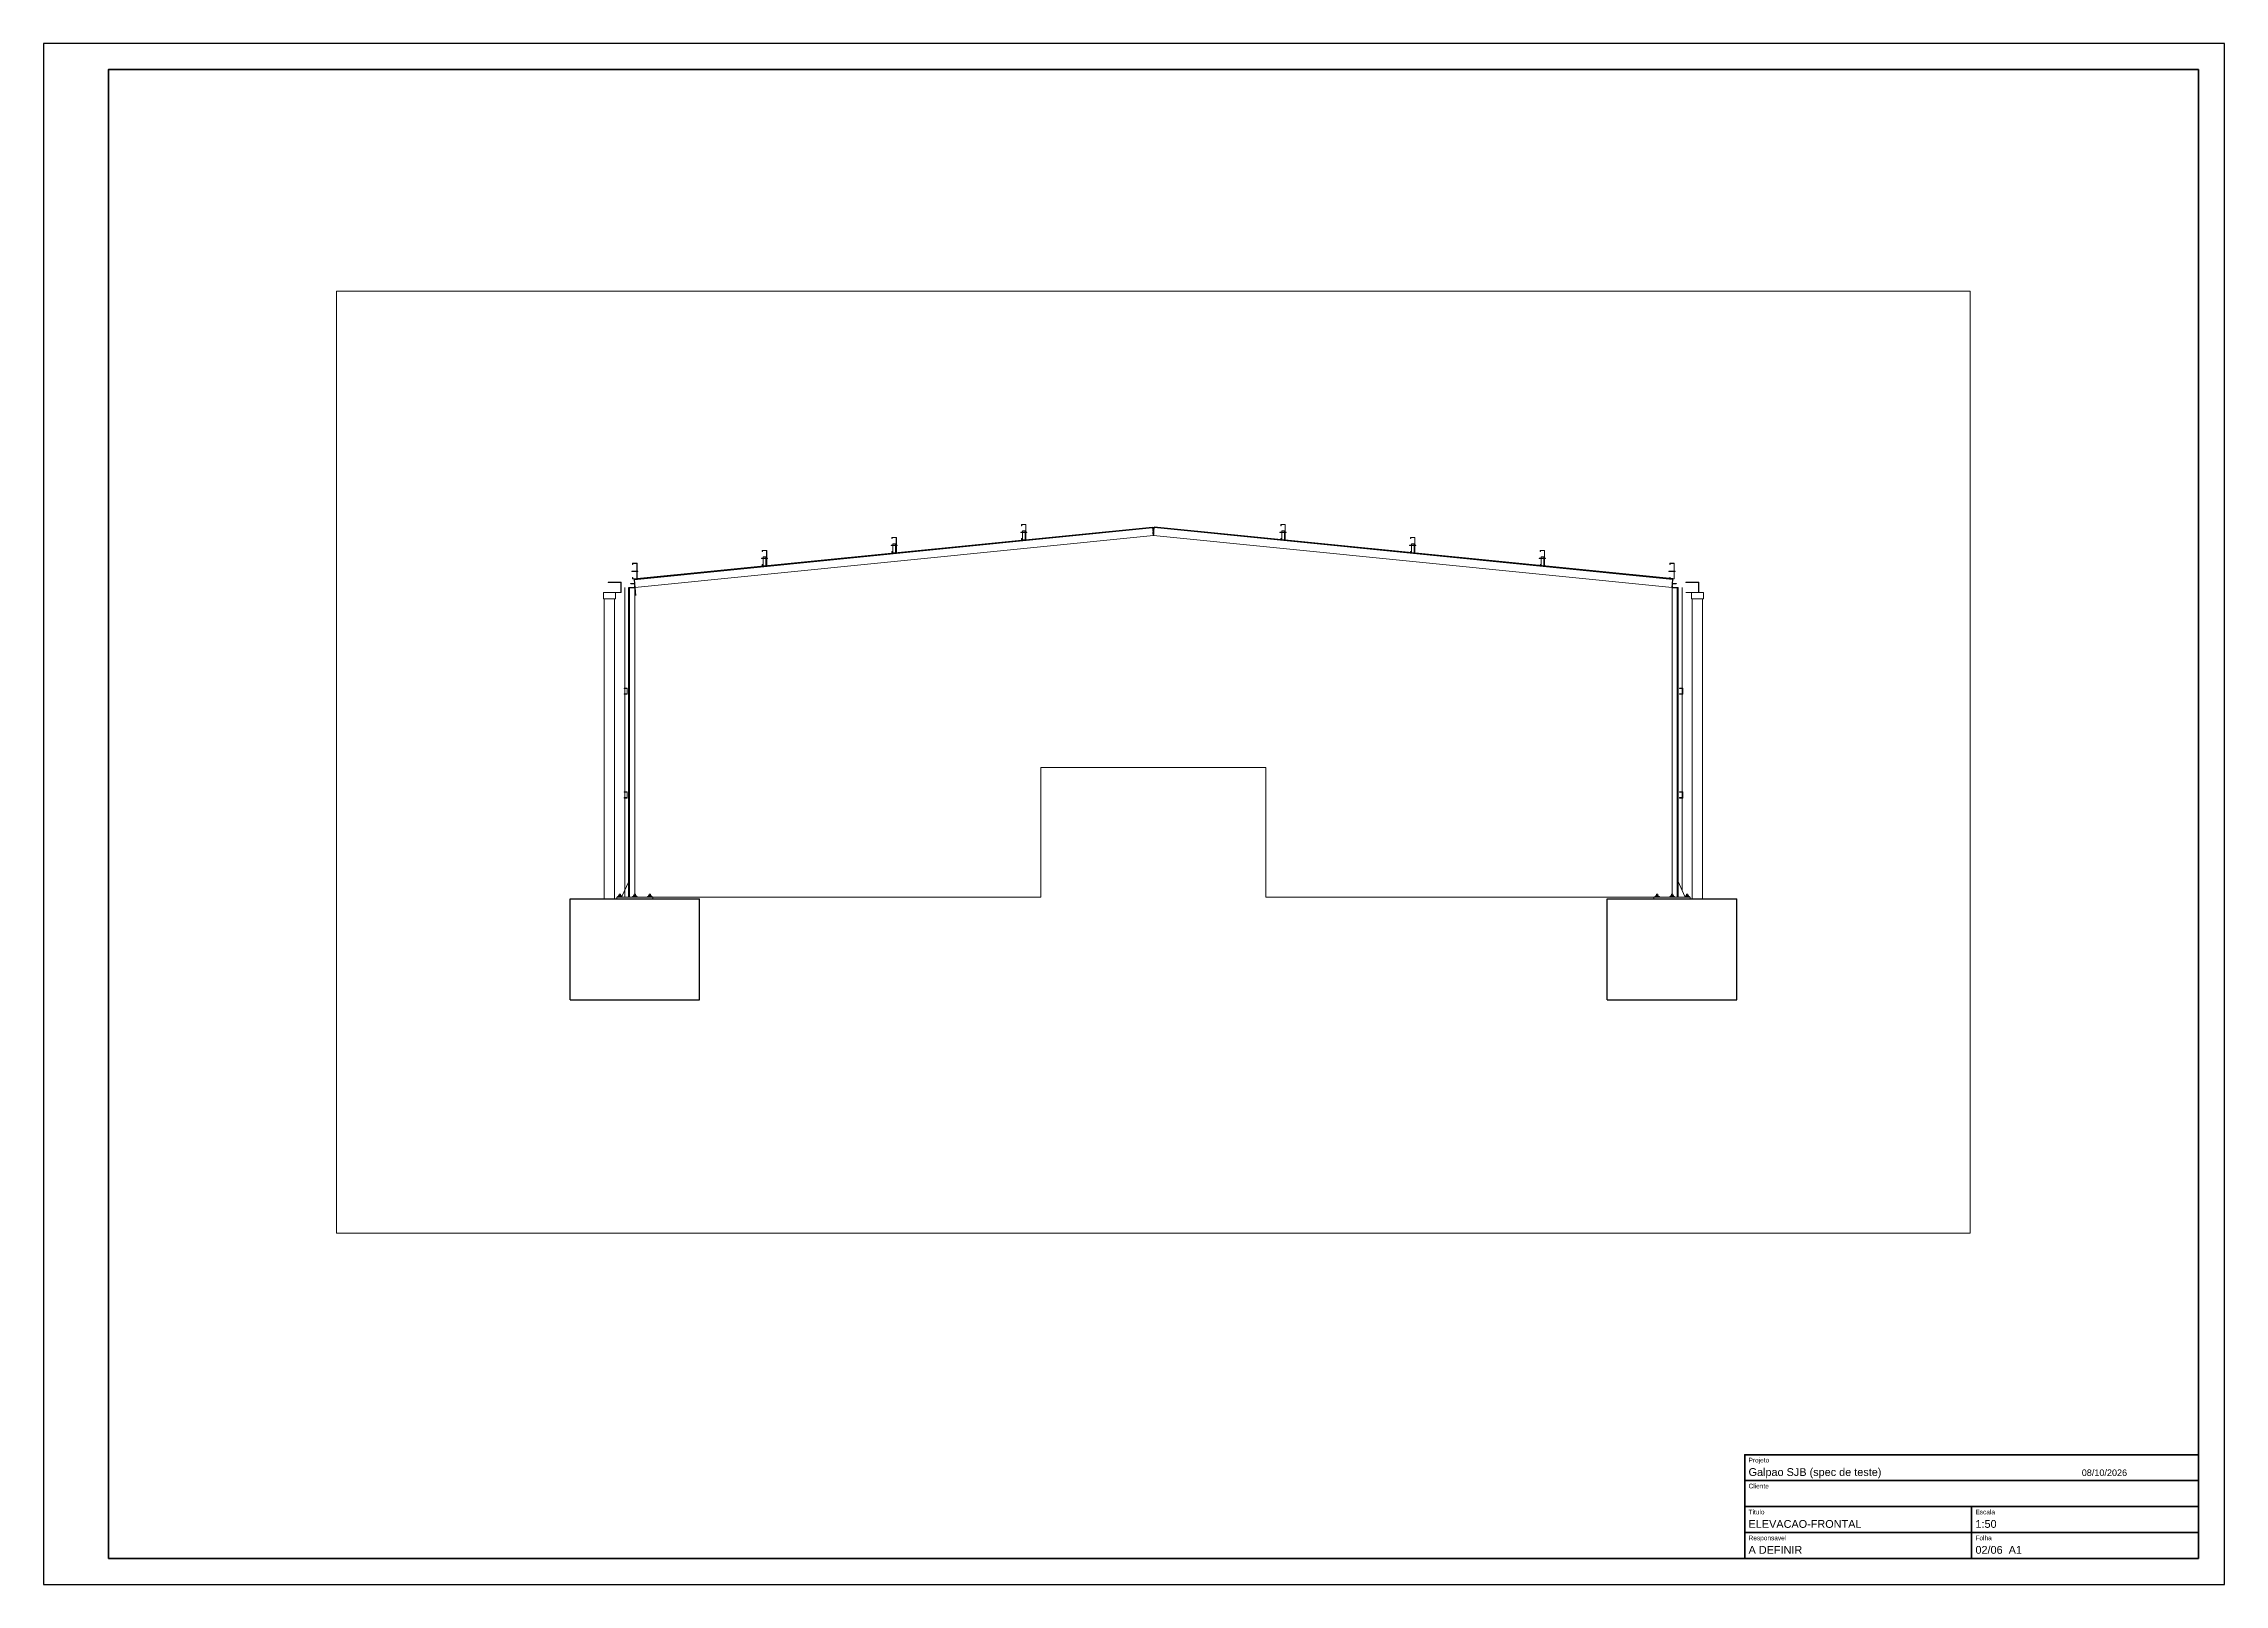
# Paper-space layout '02-ELEVACAO-FRONTAL' of a CAD drawing. Header units: millimetres. Extents: x 0 to 841, y 0 to 594.
# The model-space entities are those that its viewports show. They can reach past a viewport. Long polylines and large blocks are cut down to what shows.
import ezdxf

# ---------------------------------------------------------------- set-up
doc = ezdxf.new("R2010")
doc.units = ezdxf.units.MM
for name, color, linetype, lineweight in [('EST-CHAPA', 2, 'Continuous', 18), ('EST-FIXADOR', 8, 'Continuous', 13), ('EST-PILAR', 1, 'Continuous', 25), ('EST-SECUNDARIO', 3, 'Continuous', 18), ('EST-VIGA', 5, 'Continuous', 25), ('FEC-FECHAMENTO', 9, 'Continuous', 13), ('FOLHA-CARIMBO', 7, 'Continuous', 35), ('FUN-BLOCO', 6, 'Continuous', 25)]:
    doc.layers.add(name, color=color, linetype=linetype, lineweight=lineweight)
doc.layers.add('FOLHA-VIEWPORT', color=8, linetype='Continuous', plot=False)
doc.styles.add('TEXTO', font='arial.ttf')

# ---------------------------------------------------------------- blocks, each defined once
blk = doc.blocks.new('CARIMBO')
at = {"layer": 'FOLHA-CARIMBO'}
for p, q in [((0, 30), (175, 30)), ((0, 20), (175, 20)), ((87.5, 10), (87.5, 20)), ((0, 10), (175, 10)), ((87.5, 0), (87.5, 10))]:
    blk.add_line(p, q, dxfattribs=at)
blk.add_lwpolyline([(0, 0), (175, 0), (175, 40), (0, 40)], close=True, dxfattribs=at)
at = {"layer": 'FOLHA-CARIMBO', "style": 'TEXTO'}
for s, p in [('Projeto', (1.5, 37)), ('Cliente', (1.5, 27)), ('Titulo', (1.5, 17)), ('Escala', (89, 17)), ('Responsavel', (1.5, 7)), ('Folha', (89, 7))]:
    blk.add_text(s, height=1.8, dxfattribs=at).set_placement(p)
for tag, p, height in [('PROJETO', (1.5, 31.8), 3), ('DATA', (130, 31.8), 2.5), ('REVISAO', (155, 31.8), 2.5), ('CLIENTE', (1.5, 21.8), 3), ('TITULO', (1.5, 11.8), 3), ('ESCALA', (89, 11.8), 3), ('RESPONSAVEL', (1.5, 1.8), 3), ('FOLHA', (89, 1.8), 3)]:
    blk.add_attdef(tag, p, '', height=height, dxfattribs=at)

msp = doc.modelspace()

# ---------------------------------------------------------------- linework, layer by layer
at = {"layer": 'EST-CHAPA'}
for p, q in [((49690, 13509.9), (49810, 13509.9)), ((49690, 13501.9), (49690, 13509.9)), ((49690, 13501.9), (49810, 13501.9)), ((49810, 13501.9), (49810, 13509.9)), ((54690, 13509.9), (54810, 13509.9)), ((54690, 13501.9), (54690, 13509.9)), ((54690, 13501.9), (54810, 13501.9)), ((54810, 13501.9), (54810, 13509.9)), ((47190, 13259.9), (47310, 13259.9)), ((47190, 13251.9), (47190, 13259.9)), ((47190, 13251.9), (47310, 13251.9)), ((47310, 13251.9), (47310, 13259.9)), ((57190, 13259.9), (57310, 13259.9)), ((57190, 13251.9), (57190, 13259.9)), ((57190, 13251.9), (57310, 13251.9)), ((57310, 13251.9), (57310, 13259.9)), ((42190, 12759.9), (42310, 12759.9)), ((42190, 12751.9), (42190, 12759.9)), ((42190, 12751.9), (42310, 12751.9)), ((42310, 12751.9), (42310, 12759.9)), ((44690, 13009.9), (44810, 13009.9)), ((44690, 13001.9), (44690, 13009.9)), ((44690, 13001.9), (44810, 13001.9)), ((44810, 13001.9), (44810, 13009.9)), ((59690, 13009.9), (59810, 13009.9)), ((59690, 13001.9), (59690, 13009.9)), ((59690, 13001.9), (59810, 13001.9)), ((59810, 13001.9), (59810, 13009.9)), ((62190, 12759.9), (62310, 12759.9)), ((62190, 12751.9), (62190, 12759.9)), ((62190, 12751.9), (62310, 12751.9)), ((62310, 12751.9), (62310, 12759.9)), ((42147, 10504.9), (42150, 10504.9)), ((42147, 10384.9), (42150, 10384.9)), ((42150, 10384.9), (42150, 10504.9)), ((62350, 10504.9), (62353, 10504.9)), ((62350, 10384.9), (62350, 10504.9)), ((62350, 10384.9), (62353, 10384.9)), ((42147, 8504.9), (42150, 8504.9)), ((42150, 8384.9), (42150, 8504.9)), ((62350, 8504.9), (62353, 8504.9)), ((62350, 8384.9), (62350, 8504.9)), ((42147, 8384.9), (42150, 8384.9)), ((62350, 8384.9), (62353, 8384.9)), ((42000.6, 6486.9), (42135, 6774.9)), ((62499.4, 6486.9), (62365, 6774.9)), ((41900, 6474.9), (42600, 6474.9)), ((41900, 6444.9), (41900, 6474.9)), ((42600, 6444.9), (42600, 6474.9)), ((61900, 6474.9), (62600, 6474.9)), ((61900, 6444.9), (61900, 6474.9)), ((62600, 6444.9), (62600, 6474.9))]:
    msp.add_line(p, q, dxfattribs=at)
at = {"layer": 'EST-FIXADOR'}
for p, q in [((41915, 6486.9), (42005, 6486.9)), ((41915, 6474.9), (41915, 6486.9)), ((41915, 6486.9), (41915, 6486.9)), ((41915, 6474.9), (41915, 6474.9)), ((41934.7, 6486.9), (41934.7, 6504.9)), ((41934.7, 6504.9), (41936.7, 6504.9)), ((41934.7, 6504.9), (41934.7, 6504.9)), ((41934.7, 6486.9), (41934.7, 6486.9)), ((41936.7, 6504.9), (41942.1, 6504.9)), ((41936.7, 6504.9), (41936.7, 6504.9)), ((41936.7, 6504.9), (41936.7, 6504.9)), ((41936.7, 6504.9), (41936.7, 6504.9)), ((41942.1, 6504.9), (41950.3, 6504.9)), ((41942.1, 6504.9), (41942.1, 6504.9)), ((41942.1, 6504.9), (41942.1, 6504.9)), ((41942.1, 6504.9), (41942.1, 6504.9)), ((41947.5, 6504.9), (41947.5, 6529.9)), ((41947.5, 6529.9), (41951.2, 6529.9)), ((41947.5, 6529.9), (41947.5, 6529.9)), ((41950.3, 6504.9), (41960, 6504.9)), ((41951.2, 6529.9), (41960, 6529.9)), ((41951.2, 6529.9), (41951.2, 6529.9)), ((41951.2, 6529.9), (41951.2, 6529.9)), ((41951.2, 6529.9), (41951.2, 6529.9)), ((41960, 6529.9), (41960, 6529.9)), ((41960, 6529.9), (41968.8, 6529.9)), ((41960, 6529.9), (41960, 6529.9)), ((41960, 6529.9), (41960, 6529.9)), ((41960, 6504.9), (41969.7, 6504.9)), ((41968.8, 6529.9), (41968.8, 6529.9)), ((41968.8, 6529.9), (41972.5, 6529.9)), ((41968.8, 6529.9), (41968.8, 6529.9)), ((41968.8, 6529.9), (41968.8, 6529.9)), ((41969.7, 6504.9), (41977.9, 6504.9)), ((41972.5, 6504.9), (41972.5, 6529.9)), ((41977.9, 6504.9), (41977.9, 6504.9)), ((41977.9, 6504.9), (41983.3, 6504.9)), ((41977.9, 6504.9), (41977.9, 6504.9)), ((41977.9, 6504.9), (41977.9, 6504.9)), ((41983.3, 6504.9), (41983.3, 6504.9)), ((41983.3, 6504.9), (41985.2, 6504.9)), ((41983.3, 6504.9), (41983.3, 6504.9)), ((41983.3, 6504.9), (41983.3, 6504.9)), ((41985.2, 6486.9), (41985.2, 6504.9)), ((41985.2, 6486.9), (41985.2, 6486.9)), ((42005, 6474.9), (42005, 6486.9)), ((42205, 6486.9), (42295, 6486.9)), ((42205, 6474.9), (42205, 6486.9)), ((42224.7, 6486.9), (42224.7, 6504.9)), ((42224.7, 6504.9), (42226.7, 6504.9)), ((42226.7, 6504.9), (42232.1, 6504.9)), ((42226.7, 6504.9), (42226.7, 6504.9)), ((42232.1, 6504.9), (42240.3, 6504.9)), ((42232.1, 6504.9), (42232.1, 6504.9)), ((42237.5, 6504.9), (42237.5, 6529.9)), ((42237.5, 6529.9), (42241.2, 6529.9)), ((42240.3, 6504.9), (42250, 6504.9)), ((42241.2, 6529.9), (42250, 6529.9)), ((42241.2, 6529.9), (42241.2, 6529.9)), ((42250, 6529.9), (42250, 6529.9)), ((42250, 6529.9), (42258.8, 6529.9)), ((42250, 6504.9), (42259.7, 6504.9)), ((42258.8, 6529.9), (42258.8, 6529.9)), ((42258.8, 6529.9), (42262.5, 6529.9)), ((42259.7, 6504.9), (42267.9, 6504.9)), ((42262.5, 6504.9), (42262.5, 6529.9)), ((42267.9, 6504.9), (42267.9, 6504.9)), ((42267.9, 6504.9), (42273.3, 6504.9)), ((42273.3, 6504.9), (42273.3, 6504.9)), ((42273.3, 6504.9), (42275.2, 6504.9)), ((42275.2, 6486.9), (42275.2, 6504.9)), ((42295, 6474.9), (42295, 6486.9)), ((42495, 6486.9), (42585, 6486.9)), ((42495, 6474.9), (42495, 6486.9)), ((42514.7, 6486.9), (42514.7, 6504.9)), ((42514.7, 6504.9), (42516.7, 6504.9)), ((42516.7, 6504.9), (42522.1, 6504.9)), ((42516.7, 6504.9), (42516.7, 6504.9)), ((42522.1, 6504.9), (42530.3, 6504.9)), ((42522.1, 6504.9), (42522.1, 6504.9)), ((42527.5, 6504.9), (42527.5, 6529.9)), ((42527.5, 6529.9), (42531.2, 6529.9)), ((42530.3, 6504.9), (42540, 6504.9)), ((42531.2, 6529.9), (42540, 6529.9)), ((42531.2, 6529.9), (42531.2, 6529.9)), ((42540, 6529.9), (42540, 6529.9)), ((42540, 6529.9), (42548.8, 6529.9)), ((42540, 6504.9), (42549.7, 6504.9)), ((42548.8, 6529.9), (42548.8, 6529.9)), ((42548.8, 6529.9), (42552.5, 6529.9)), ((42549.7, 6504.9), (42557.9, 6504.9)), ((42552.5, 6504.9), (42552.5, 6529.9)), ((42557.9, 6504.9), (42557.9, 6504.9)), ((42557.9, 6504.9), (42563.3, 6504.9)), ((42563.3, 6504.9), (42563.3, 6504.9)), ((42563.3, 6504.9), (42565.2, 6504.9)), ((42565.2, 6486.9), (42565.2, 6504.9)), ((42585, 6474.9), (42585, 6486.9)), ((61915, 6486.9), (62005, 6486.9)), ((61915, 6474.9), (61915, 6486.9)), ((61934.7, 6486.9), (61934.7, 6504.9)), ((61934.7, 6504.9), (61936.7, 6504.9)), ((61936.7, 6504.9), (61942.1, 6504.9)), ((61936.7, 6504.9), (61936.7, 6504.9)), ((61942.1, 6504.9), (61950.3, 6504.9)), ((61942.1, 6504.9), (61942.1, 6504.9)), ((61947.5, 6504.9), (61947.5, 6529.9)), ((61947.5, 6529.9), (61951.2, 6529.9)), ((61950.3, 6504.9), (61960, 6504.9)), ((61951.2, 6529.9), (61960, 6529.9)), ((61951.2, 6529.9), (61951.2, 6529.9)), ((61960, 6529.9), (61960, 6529.9)), ((61960, 6529.9), (61968.8, 6529.9)), ((61960, 6504.9), (61969.7, 6504.9)), ((61968.8, 6529.9), (61968.8, 6529.9)), ((61968.8, 6529.9), (61972.5, 6529.9)), ((61969.7, 6504.9), (61977.9, 6504.9)), ((61972.5, 6504.9), (61972.5, 6529.9)), ((61977.9, 6504.9), (61977.9, 6504.9)), ((61977.9, 6504.9), (61983.3, 6504.9)), ((61983.3, 6504.9), (61983.3, 6504.9)), ((61983.3, 6504.9), (61985.2, 6504.9)), ((61985.2, 6486.9), (61985.2, 6504.9)), ((62005, 6474.9), (62005, 6486.9)), ((62205, 6486.9), (62295, 6486.9)), ((62205, 6474.9), (62205, 6486.9)), ((62224.7, 6486.9), (62224.7, 6504.9)), ((62224.7, 6504.9), (62226.7, 6504.9)), ((62226.7, 6504.9), (62232.1, 6504.9)), ((62226.7, 6504.9), (62226.7, 6504.9)), ((62232.1, 6504.9), (62240.3, 6504.9)), ((62232.1, 6504.9), (62232.1, 6504.9)), ((62237.5, 6504.9), (62237.5, 6529.9)), ((62237.5, 6529.9), (62241.2, 6529.9)), ((62240.3, 6504.9), (62250, 6504.9)), ((62241.2, 6529.9), (62250, 6529.9)), ((62241.2, 6529.9), (62241.2, 6529.9)), ((62250, 6529.9), (62250, 6529.9)), ((62250, 6529.9), (62258.8, 6529.9)), ((62250, 6504.9), (62259.7, 6504.9)), ((62258.8, 6529.9), (62258.8, 6529.9)), ((62258.8, 6529.9), (62262.5, 6529.9)), ((62259.7, 6504.9), (62267.9, 6504.9)), ((62262.5, 6504.9), (62262.5, 6529.9)), ((62267.9, 6504.9), (62267.9, 6504.9)), ((62267.9, 6504.9), (62273.3, 6504.9)), ((62273.3, 6504.9), (62273.3, 6504.9)), ((62273.3, 6504.9), (62275.2, 6504.9)), ((62275.2, 6486.9), (62275.2, 6504.9)), ((62295, 6474.9), (62295, 6486.9)), ((62495, 6486.9), (62585, 6486.9)), ((62495, 6474.9), (62495, 6486.9)), ((62514.7, 6486.9), (62514.7, 6504.9)), ((62514.7, 6504.9), (62516.7, 6504.9)), ((62514.7, 6504.9), (62514.7, 6504.9)), ((62514.7, 6486.9), (62514.7, 6486.9)), ((62516.7, 6504.9), (62522.1, 6504.9)), ((62516.7, 6504.9), (62516.7, 6504.9)), ((62516.7, 6504.9), (62516.7, 6504.9)), ((62516.7, 6504.9), (62516.7, 6504.9)), ((62522.1, 6504.9), (62530.3, 6504.9)), ((62522.1, 6504.9), (62522.1, 6504.9)), ((62522.1, 6504.9), (62522.1, 6504.9)), ((62522.1, 6504.9), (62522.1, 6504.9)), ((62527.5, 6504.9), (62527.5, 6529.9)), ((62527.5, 6529.9), (62531.2, 6529.9)), ((62527.5, 6529.9), (62527.5, 6529.9)), ((62530.3, 6504.9), (62540, 6504.9)), ((62531.2, 6529.9), (62540, 6529.9)), ((62531.2, 6529.9), (62531.2, 6529.9)), ((62531.2, 6529.9), (62531.2, 6529.9)), ((62531.2, 6529.9), (62531.2, 6529.9)), ((62540, 6529.9), (62540, 6529.9)), ((62540, 6529.9), (62548.8, 6529.9)), ((62540, 6529.9), (62540, 6529.9)), ((62540, 6529.9), (62540, 6529.9)), ((62540, 6504.9), (62549.7, 6504.9)), ((62548.8, 6529.9), (62548.8, 6529.9)), ((62548.8, 6529.9), (62552.5, 6529.9)), ((62548.8, 6529.9), (62548.8, 6529.9)), ((62548.8, 6529.9), (62548.8, 6529.9)), ((62549.7, 6504.9), (62557.9, 6504.9)), ((62552.5, 6504.9), (62552.5, 6529.9)), ((62557.9, 6504.9), (62557.9, 6504.9)), ((62557.9, 6504.9), (62563.3, 6504.9)), ((62557.9, 6504.9), (62557.9, 6504.9)), ((62557.9, 6504.9), (62557.9, 6504.9)), ((62563.3, 6504.9), (62563.3, 6504.9)), ((62563.3, 6504.9), (62565.2, 6504.9)), ((62563.3, 6504.9), (62563.3, 6504.9)), ((62563.3, 6504.9), (62563.3, 6504.9)), ((62565.2, 6486.9), (62565.2, 6504.9)), ((62565.2, 6486.9), (62565.2, 6486.9)), ((62585, 6474.9), (62585, 6486.9)), ((62585, 6474.9), (62585, 6474.9))]:
    msp.add_line(p, q, dxfattribs=at)
at = {"layer": 'EST-PILAR'}
for p, q in [((42135, 12444.9), (42147, 12444.9)), ((42135, 6474.9), (42135, 12444.9)), ((42147, 12444.9), (42250, 12444.9)), ((42147, 6474.9), (42147, 12444.9)), ((62250, 12444.9), (62353, 12444.9)), ((62353, 12444.9), (62365, 12444.9)), ((62353, 6474.9), (62353, 12444.9)), ((62365, 6474.9), (62365, 12444.9))]:
    msp.add_line(p, q, dxfattribs=at)
at = {"layer": 'EST-SECUNDARIO'}
for p, q in [((49707.5, 13659.9), (49792.5, 13659.9)), ((49707.5, 13634.9), (49707.5, 13659.9)), ((49710.8, 13634.9), (49707.5, 13634.9)), ((49710.8, 13656.6), (49710.8, 13634.9)), ((49789.1, 13656.6), (49710.8, 13656.6)), ((49725, 13534.7), (49775, 13534.7)), ((49725, 13509.9), (49725, 13534.7)), ((49725, 13363.3), (49725, 13501.9)), ((49775, 13509.9), (49775, 13534.7)), ((49775, 13363.3), (49775, 13501.9)), ((49789.1, 13509.9), (49789.1, 13656.6)), ((49789.1, 13364.7), (49789.1, 13501.9)), ((49792.5, 13659.9), (49792.5, 13509.9)), ((49792.5, 13501.9), (49792.5, 13365)), ((54707.5, 13659.9), (54792.5, 13659.9)), ((54707.5, 13634.9), (54707.5, 13659.9)), ((54710.8, 13634.9), (54707.5, 13634.9)), ((54710.8, 13656.6), (54710.8, 13634.9)), ((54789.1, 13656.6), (54710.8, 13656.6)), ((54725, 13534.7), (54775, 13534.7)), ((54725, 13509.9), (54725, 13534.7)), ((54725, 13363.3), (54725, 13501.9)), ((54775, 13509.9), (54775, 13534.7)), ((54775, 13363.3), (54775, 13501.9)), ((54789.1, 13509.9), (54789.1, 13656.6)), ((54789.1, 13363.3), (54789.1, 13501.9)), ((54792.5, 13659.9), (54792.5, 13509.9)), ((54792.5, 13501.9), (54792.5, 13359.9)), ((44707.5, 13159.9), (44792.5, 13159.9)), ((44707.5, 13134.9), (44707.5, 13159.9)), ((44710.8, 13134.9), (44707.5, 13134.9)), ((44710.8, 13156.6), (44710.8, 13134.9)), ((44789.1, 13156.6), (44710.8, 13156.6)), ((44789.1, 13009.9), (44789.1, 13156.6)), ((44792.5, 13159.9), (44792.5, 13009.9)), ((47207.5, 13409.9), (47292.5, 13409.9)), ((47207.5, 13384.9), (47207.5, 13409.9)), ((47210.8, 13384.9), (47207.5, 13384.9)), ((47207.5, 13134.9), (47210.8, 13134.9)), ((47207.5, 13109.9), (47207.5, 13134.9)), ((47241.8, 13109.9), (47207.5, 13109.9)), ((47210.8, 13406.6), (47210.8, 13384.9)), ((47289.1, 13406.6), (47210.8, 13406.6)), ((47210.8, 13134.9), (47210.8, 13113.3)), ((47210.8, 13113.3), (47275.3, 13113.3)), ((47225, 13284.7), (47275, 13284.7)), ((47225, 13259.9), (47225, 13284.7)), ((47225, 13113.3), (47225, 13251.9)), ((47225, 13108.2), (47225, 13109.9)), ((47275, 13259.9), (47275, 13284.7)), ((47275, 13113.3), (47275, 13251.9)), ((47289.1, 13259.9), (47289.1, 13406.6)), ((47289.1, 13114.7), (47289.1, 13251.9)), ((47292.5, 13409.9), (47292.5, 13259.9)), ((47292.5, 13251.9), (47292.5, 13115)), ((49707.5, 13384.9), (49710.8, 13384.9)), ((49707.5, 13359.9), (49707.5, 13384.9)), ((49741.8, 13359.9), (49707.5, 13359.9)), ((49710.8, 13384.9), (49710.8, 13363.3)), ((49710.8, 13363.3), (49775.3, 13363.3)), ((49725, 13358.2), (49725, 13359.9)), ((54707.5, 13384.9), (54710.8, 13384.9)), ((54707.5, 13365), (54707.5, 13384.9)), ((54710.8, 13384.9), (54710.8, 13364.7)), ((54724.7, 13363.3), (54789.1, 13363.3)), ((54792.5, 13359.9), (54758.2, 13359.9)), ((54775, 13358.2), (54775, 13359.9)), ((57207.5, 13409.9), (57292.5, 13409.9)), ((57207.5, 13384.9), (57207.5, 13409.9)), ((57210.8, 13384.9), (57207.5, 13384.9)), ((57207.5, 13134.9), (57210.8, 13134.9)), ((57207.5, 13115), (57207.5, 13134.9)), ((57210.8, 13406.6), (57210.8, 13384.9)), ((57289.1, 13406.6), (57210.8, 13406.6)), ((57210.8, 13134.9), (57210.8, 13114.7)), ((57224.7, 13113.3), (57289.1, 13113.3)), ((57225, 13284.7), (57275, 13284.7)), ((57225, 13259.9), (57225, 13284.7)), ((57225, 13113.3), (57225, 13251.9)), ((57292.5, 13109.9), (57258.2, 13109.9)), ((57275, 13259.9), (57275, 13284.7)), ((57275, 13113.3), (57275, 13251.9)), ((57275, 13108.2), (57275, 13109.9)), ((57289.1, 13259.9), (57289.1, 13406.6)), ((57289.1, 13113.3), (57289.1, 13251.9)), ((57292.5, 13409.9), (57292.5, 13259.9)), ((57292.5, 13251.9), (57292.5, 13109.9)), ((59707.5, 13159.9), (59792.5, 13159.9)), ((59707.5, 13134.9), (59707.5, 13159.9)), ((59710.8, 13134.9), (59707.5, 13134.9)), ((59710.8, 13156.6), (59710.8, 13134.9)), ((59789.1, 13156.6), (59710.8, 13156.6)), ((59789.1, 13009.9), (59789.1, 13156.6)), ((59792.5, 13159.9), (59792.5, 13009.9)), ((42207.5, 12909.9), (42292.5, 12909.9)), ((42207.5, 12884.9), (42207.5, 12909.9)), ((42210.8, 12884.9), (42207.5, 12884.9)), ((42207.5, 12634.9), (42210.8, 12634.9)), ((42207.5, 12609.9), (42207.5, 12634.9)), ((42210.8, 12906.6), (42210.8, 12884.9)), ((42289.1, 12906.6), (42210.8, 12906.6)), ((42210.8, 12634.9), (42210.8, 12613.3)), ((42289.1, 12759.9), (42289.1, 12906.6)), ((42289.1, 12614.7), (42289.1, 12751.9)), ((42292.5, 12909.9), (42292.5, 12759.9)), ((42292.5, 12751.9), (42292.5, 12615)), ((44707.5, 12884.9), (44710.8, 12884.9)), ((44707.5, 12859.9), (44707.5, 12884.9)), ((44741.8, 12859.9), (44707.5, 12859.9)), ((44710.8, 12884.9), (44710.8, 12863.3)), ((44710.8, 12863.3), (44775.3, 12863.3)), ((44725, 13034.7), (44775, 13034.7)), ((44725, 13009.9), (44725, 13034.7)), ((44725, 12863.3), (44725, 13001.9)), ((44725, 12858.2), (44725, 12859.9)), ((44775, 13009.9), (44775, 13034.7)), ((44775, 12863.3), (44775, 13001.9)), ((44789.1, 12864.7), (44789.1, 13001.9)), ((44792.5, 13001.9), (44792.5, 12865)), ((59707.5, 12884.9), (59710.8, 12884.9)), ((59707.5, 12865), (59707.5, 12884.9)), ((59710.8, 12884.9), (59710.8, 12864.7)), ((59724.7, 12863.3), (59789.1, 12863.3)), ((59725, 13034.7), (59775, 13034.7)), ((59725, 13009.9), (59725, 13034.7)), ((59725, 12863.3), (59725, 13001.9)), ((59792.5, 12859.9), (59758.2, 12859.9)), ((59775, 13009.9), (59775, 13034.7)), ((59775, 12863.3), (59775, 13001.9)), ((59775, 12858.2), (59775, 12859.9)), ((59789.1, 12863.3), (59789.1, 13001.9)), ((59792.5, 13001.9), (59792.5, 12859.9)), ((62207.5, 12909.9), (62292.5, 12909.9)), ((62207.5, 12884.9), (62207.5, 12909.9)), ((62210.8, 12884.9), (62207.5, 12884.9)), ((62207.5, 12634.9), (62210.8, 12634.9)), ((62207.5, 12615), (62207.5, 12634.9)), ((62210.8, 12906.6), (62210.8, 12884.9)), ((62289.1, 12906.6), (62210.8, 12906.6)), ((62210.8, 12634.9), (62210.8, 12614.7)), ((62289.1, 12759.9), (62289.1, 12906.6)), ((62289.1, 12613.3), (62289.1, 12751.9)), ((62292.5, 12909.9), (62292.5, 12759.9)), ((62292.5, 12751.9), (62292.5, 12609.9)), ((41645, 12284.9), (41645, 12344.9)), ((41645.8, 12344.9), (41645, 12344.9)), ((41645, 12284.9), (41645, 12224.9)), ((41645.8, 12224.9), (41645, 12224.9)), ((41645.8, 12344.9), (41645.8, 12344.9)), ((41652.5, 12344.9), (41645.8, 12344.9)), ((41645.8, 12224.9), (41645.8, 12224.9)), ((41652.5, 12224.9), (41645.8, 12224.9)), ((41652.5, 12344.9), (41652.5, 12344.9)), ((41665.4, 12344.9), (41652.5, 12344.9)), ((41652.5, 12224.9), (41652.5, 12224.9)), ((41665.4, 12224.9), (41652.5, 12224.9)), ((41660, 9394.9), (41660, 12224.9)), ((41683.7, 12344.9), (41665.4, 12344.9)), ((41683.7, 12224.9), (41665.4, 12224.9)), ((41706.6, 12344.9), (41683.7, 12344.9)), ((41683.7, 12344.9), (41683.7, 12344.9)), ((41706.6, 12224.9), (41683.7, 12224.9)), ((41732.5, 12344.9), (41706.6, 12344.9)), ((41732.5, 12224.9), (41706.6, 12224.9)), ((41760, 12344.9), (41732.5, 12344.9)), ((41760, 12224.9), (41732.5, 12224.9)), ((41735, 12544.9), (41985, 12544.9)), ((41735, 12539.9), (41735, 12544.9)), ((41980, 12539.9), (41735, 12539.9)), ((41735, 12349.9), (41980, 12349.9)), ((41735, 12344.9), (41735, 12349.9)), ((41787.5, 12344.9), (41760, 12344.9)), ((41760, 12344.9), (41760, 12344.9)), ((41787.5, 12224.9), (41760, 12224.9)), ((41813.4, 12344.9), (41787.5, 12344.9)), ((41813.4, 12224.9), (41787.5, 12224.9)), ((41836.3, 12344.9), (41813.4, 12344.9)), ((41836.3, 12224.9), (41813.4, 12224.9)), ((41854.6, 12344.9), (41836.3, 12344.9)), ((41854.6, 12224.9), (41836.3, 12224.9)), ((41867.5, 12344.9), (41854.6, 12344.9)), ((41867.5, 12224.9), (41854.6, 12224.9)), ((41860, 9394.9), (41860, 12224.9)), ((41874.2, 12344.9), (41867.5, 12344.9)), ((41874.2, 12224.9), (41867.5, 12224.9)), ((41867.5, 12224.9), (41867.5, 12224.9)), ((41875, 12344.9), (41874.2, 12344.9)), ((41875, 12224.9), (41874.2, 12224.9)), ((41874.2, 12224.9), (41874.2, 12224.9)), ((41875, 12284.9), (41875, 12344.9)), ((41985, 12344.9), (41875, 12344.9)), ((41875, 12284.9), (41875, 12224.9)), ((41980, 12349.9), (41980, 12539.9)), ((41985, 12544.9), (41985, 12344.9)), ((42241.8, 12609.9), (42207.5, 12609.9)), ((42210.8, 12613.3), (42275.3, 12613.3)), ((42252.5, 12449.3), (42251.1, 12453.3)), ((42252.5, 12445.2), (42252.5, 12449.3)), ((62224.7, 12613.3), (62289.1, 12613.3)), ((62247.5, 12449.3), (62248.9, 12453.3)), ((62247.5, 12445.2), (62247.5, 12449.3)), ((62292.5, 12609.9), (62258.2, 12609.9)), ((62515, 12544.9), (62765, 12544.9)), ((62515, 12539.9), (62515, 12544.9)), ((62760, 12539.9), (62515, 12539.9)), ((62515, 12349.9), (62760, 12349.9)), ((62515, 12344.9), (62515, 12349.9)), ((62625, 12284.9), (62625, 12344.9)), ((62625.8, 12344.9), (62625, 12344.9)), ((62625.8, 12344.9), (62625, 12344.9)), ((62625, 12284.9), (62625, 12224.9)), ((62625.8, 12224.9), (62625, 12224.9)), ((62632.5, 12344.9), (62625.8, 12344.9)), ((62625.8, 12224.9), (62625.8, 12224.9)), ((62632.5, 12224.9), (62625.8, 12224.9)), ((62645.4, 12344.9), (62632.5, 12344.9)), ((62632.5, 12224.9), (62632.5, 12224.9)), ((62645.4, 12224.9), (62632.5, 12224.9)), ((62640, 9394.9), (62640, 12224.9)), ((62663.7, 12344.9), (62645.4, 12344.9)), ((62663.7, 12224.9), (62645.4, 12224.9)), ((62686.6, 12344.9), (62663.7, 12344.9)), ((62663.7, 12344.9), (62663.7, 12344.9)), ((62686.6, 12224.9), (62663.7, 12224.9)), ((62712.5, 12344.9), (62686.6, 12344.9)), ((62712.5, 12224.9), (62686.6, 12224.9)), ((62740, 12344.9), (62712.5, 12344.9)), ((62740, 12224.9), (62712.5, 12224.9)), ((62767.5, 12344.9), (62740, 12344.9)), ((62740, 12344.9), (62740, 12344.9)), ((62767.5, 12224.9), (62740, 12224.9)), ((62760, 12349.9), (62760, 12539.9)), ((62765, 12544.9), (62765, 12344.9)), ((62793.4, 12344.9), (62767.5, 12344.9)), ((62793.4, 12224.9), (62767.5, 12224.9)), ((62816.3, 12344.9), (62793.4, 12344.9)), ((62816.3, 12224.9), (62793.4, 12224.9)), ((62834.6, 12344.9), (62816.3, 12344.9)), ((62834.6, 12224.9), (62816.3, 12224.9)), ((62847.5, 12344.9), (62834.6, 12344.9)), ((62847.5, 12224.9), (62834.6, 12224.9)), ((62840, 9394.9), (62840, 12224.9)), ((62854.2, 12344.9), (62847.5, 12344.9)), ((62847.5, 12344.9), (62847.5, 12344.9)), ((62854.2, 12224.9), (62847.5, 12224.9)), ((62847.5, 12224.9), (62847.5, 12224.9)), ((62855, 12344.9), (62854.2, 12344.9)), ((62854.2, 12344.9), (62854.2, 12344.9)), ((62855, 12224.9), (62854.2, 12224.9)), ((62854.2, 12224.9), (62854.2, 12224.9)), ((62855, 12284.9), (62855, 12344.9)), ((62855, 12284.9), (62855, 12224.9)), ((42045, 10504.9), (42105, 10504.9)), ((42045, 10496.9), (42045, 10504.9)), ((42100, 10496.9), (42045, 10496.9)), ((42045, 10392.9), (42100, 10392.9)), ((42045, 10384.9), (42045, 10392.9)), ((42105, 10384.9), (42045, 10384.9)), ((42100, 10392.9), (42100, 10496.9)), ((42105, 10504.9), (42105, 10384.9)), ((62395, 10504.9), (62455, 10504.9)), ((62395, 10496.9), (62395, 10504.9)), ((62450, 10496.9), (62395, 10496.9)), ((62395, 10392.9), (62450, 10392.9)), ((62395, 10384.9), (62395, 10392.9)), ((62455, 10384.9), (62395, 10384.9)), ((62450, 10392.9), (62450, 10496.9)), ((62455, 10504.9), (62455, 10384.9)), ((41660, 9394.9), (41660, 6444.9)), ((41860, 9394.9), (41860, 6444.9)), ((62640, 9394.9), (62640, 6444.9)), ((62840, 9394.9), (62840, 6444.9)), ((42045, 8504.9), (42105, 8504.9)), ((42045, 8496.9), (42045, 8504.9)), ((42100, 8496.9), (42045, 8496.9)), ((42100, 8392.9), (42100, 8496.9)), ((42105, 8504.9), (42105, 8384.9)), ((62395, 8504.9), (62455, 8504.9)), ((62395, 8496.9), (62395, 8504.9)), ((62450, 8496.9), (62395, 8496.9)), ((62450, 8392.9), (62450, 8496.9)), ((62455, 8504.9), (62455, 8384.9)), ((42045, 8392.9), (42100, 8392.9)), ((42045, 8384.9), (42045, 8392.9)), ((42105, 8384.9), (42045, 8384.9)), ((62395, 8392.9), (62450, 8392.9)), ((62395, 8384.9), (62395, 8392.9)), ((62455, 8384.9), (62395, 8384.9))]:
    msp.add_line(p, q, dxfattribs=at)
at = {"layer": 'EST-VIGA'}
for p, q in [((42233.6, 12609.1), (52233.6, 13609.1)), ((42234.7, 12597.7), (52234.7, 13597.7)), ((52233.6, 13609.1), (52234.7, 13597.7)), ((52234.7, 13597.7), (52250, 13444.9)), ((52242.4, 13520.9), (52257.6, 13520.9)), ((52247, 13511.9), (52243.3, 13511.9)), ((52247, 13474.9), (52247, 13511.9)), ((52250, 13444.9), (52265.3, 13597.7)), ((52253, 13511.9), (52253, 13474.9)), ((52256.7, 13511.9), (52253, 13511.9)), ((52265.3, 13597.7), (52266.4, 13609.1)), ((62265.3, 12597.7), (52265.3, 13597.7)), ((62266.4, 12609.1), (52266.4, 13609.1)), ((42170, 12520.9), (42242.4, 12520.9)), ((42170, 12511.9), (42170, 12520.9)), ((42243.3, 12511.9), (42170, 12511.9)), ((42233.6, 12609.1), (42234.7, 12597.7)), ((42234.7, 12597.7), (42250, 12444.9)), ((42247, 12444.9), (42247, 12474.9)), ((42250, 12444.9), (42265.3, 12292.2)), ((62250, 12444.9), (62265.3, 12597.7)), ((62253, 12474.9), (62253, 12444.9)), ((62330, 12511.9), (62256.7, 12511.9)), ((62257.6, 12520.9), (62330, 12520.9)), ((62265.3, 12597.7), (62266.4, 12609.1)), ((62330, 12520.9), (62330, 12511.9))]:
    msp.add_line(p, q, dxfattribs=at)
at = {"layer": 'FEC-FECHAMENTO'}
for p, q in [((42250, 12444.9), (52250, 13444.9)), ((52250, 13444.9), (62250, 12444.9)), ((42055, 12444.9), (42055, 6474.9)), ((42055, 12444.9), (42055.6, 12444.9)), ((42055.6, 12444.9), (42055.6, 6474.9)), ((42250, 6529.9), (42250, 12444.9)), ((62250, 12444.9), (62250, 6529.9)), ((62445, 12444.9), (62445, 6603.5)), ((62445, 12444.9), (62445.6, 12444.9)), ((62445.6, 12444.9), (62445.6, 6602.1)), ((50080, 6474.9), (50080, 8974.9)), ((50080, 8974.9), (54420, 8974.9)), ((54420, 8974.9), (54420, 6474.9)), ((42055, 8504.9), (42055, 8544.9)), ((42055, 8544.9), (42055, 8544.9)), ((42055, 8392.9), (42055, 8496.9)), ((62445, 8504.9), (62445, 8544.9)), ((62445, 8544.9), (62445, 8544.9)), ((62445, 8392.9), (62445, 8496.9)), ((42055, 7544.9), (42055, 8384.9)), ((62445, 7544.9), (62445, 8384.9)), ((42055, 7544.9), (42055, 7544.9)), ((62445, 7544.9), (62445, 7544.9)), ((50080, 6474.9), (42600, 6474.9)), ((61900, 6474.9), (54420, 6474.9))]:
    msp.add_line(p, q, dxfattribs=at)
at = {"layer": 'FUN-BLOCO'}
for p, q in [((41000, 6444.9), (43500, 6444.9)), ((41000, 4494.9), (41000, 6444.9)), ((43500, 4494.9), (43500, 6444.9)), ((61000, 6444.9), (63500, 6444.9)), ((61000, 4494.9), (61000, 6444.9)), ((63500, 4494.9), (63500, 6444.9)), ((41000, 4494.9), (43500, 4494.9)), ((61000, 4494.9), (63500, 4494.9))]:
    msp.add_line(p, q, dxfattribs=at)

psp = doc.layouts.new('02-ELEVACAO-FRONTAL')

# ---------------------------------------------------------------- linework, layer by layer
at = {"layer": 'FOLHA-CARIMBO'}
psp.add_lwpolyline([(25, 10), (831, 10), (831, 584), (25, 584)], close=True, dxfattribs=at)
at = {"layer": 'FOLHA-VIEWPORT'}
psp.add_lwpolyline([(0, 0), (841, 0), (841, 594), (0, 594)], close=True, dxfattribs=at)

# ---------------------------------------------------------------- block references
at = {"layer": 'FOLHA-CARIMBO'}
psp.add_blockref('CARIMBO', (656, 10), dxfattribs=at).add_auto_attribs({'PROJETO': 'Galpao SJB (spec de teste)', 'TITULO': 'ELEVACAO-FRONTAL', 'ESCALA': '1:50', 'RESPONSAVEL': 'A DEFINIR', 'FOLHA': '02/06  A1', 'DATA': '08/10/2026'})

# ---------------------------------------------------------------- viewports
at = {"layer": 'FOLHA-VIEWPORT'}
psp.add_viewport(center=(428, 317), size=(630, 363.0968), view_center_point=(52250, 9077.42), view_height=18154.8387, dxfattribs=at)

doc.saveas('drawing.dxf')
